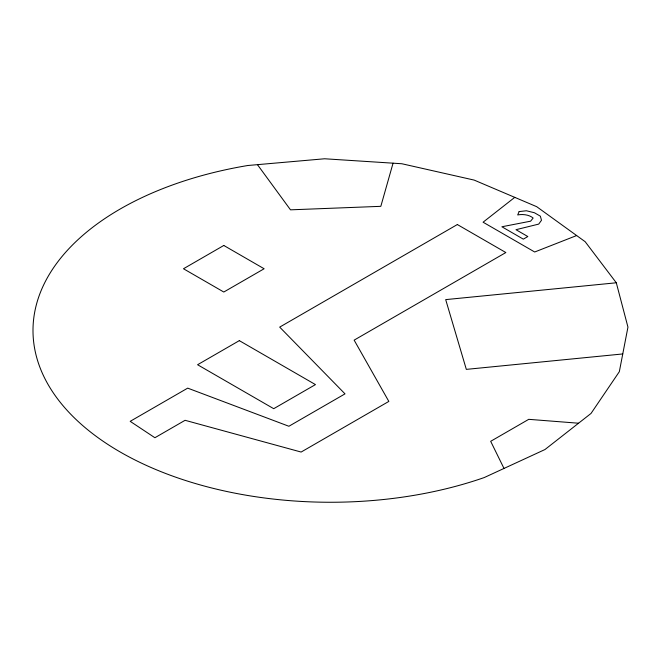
<?xml version="1.0" encoding="UTF-8"?>
<svg xmlns="http://www.w3.org/2000/svg" width="661" height="661" viewBox="0 0 661 661"><rect width="100%" height="100%" fill="white"/><g stroke="black" fill="none" stroke-linecap="round" stroke-linejoin="round"><path stroke-width="0.99" d="M393.055 163.176L380.827 206.331L290.501 209.834L257.451 164.655M514.77 197.358L483.084 222.203L534.691 251.998L576.64 235.547M616.3 282.784L585.167 241.703L536.691 206.678L474.152 180.089L401.83 163.746L324.642 158.772L247.858 165.498A297.508 171.761 0 0 0 57.937 399.343A297.508 171.761 0 0 0 484.298 477.531L544.97 449.538L591.025 413.439L619.332 371.68L627.95 327.121L616.3 282.784L445.688 299.615L466.327 369.375L622.761 353.949M578.54 423.222L528.75 419.33L490.677 441.308L504.004 468.442M519.133 211.586L517.695 214.941A13.336 7.701 0 0 1 533.13 218.056L530.609 221.187L501.881 226.764L523.314 239.142L527.825 236.539L515.977 229.698L538.723 224.096L541.491 220.27L540.368 216.18L534.443 212.759L526.387 210.76L519.133 211.586M223.798 245.471L183.477 268.754L223.798 292.03L264.127 268.754L223.798 245.471M239.323 340.638L197.581 364.732L273.72 408.688L315.462 384.595L239.323 340.638M457.346 224.542L279.694 327.112L345.009 393.865L288.89 426.262L187.707 388.131L130.184 421.338L154.905 437.731L185.08 420.305L301.127 452.05L388.833 401.417L354.139 340.134L505.855 252.543L457.346 224.542"/></g></svg>
